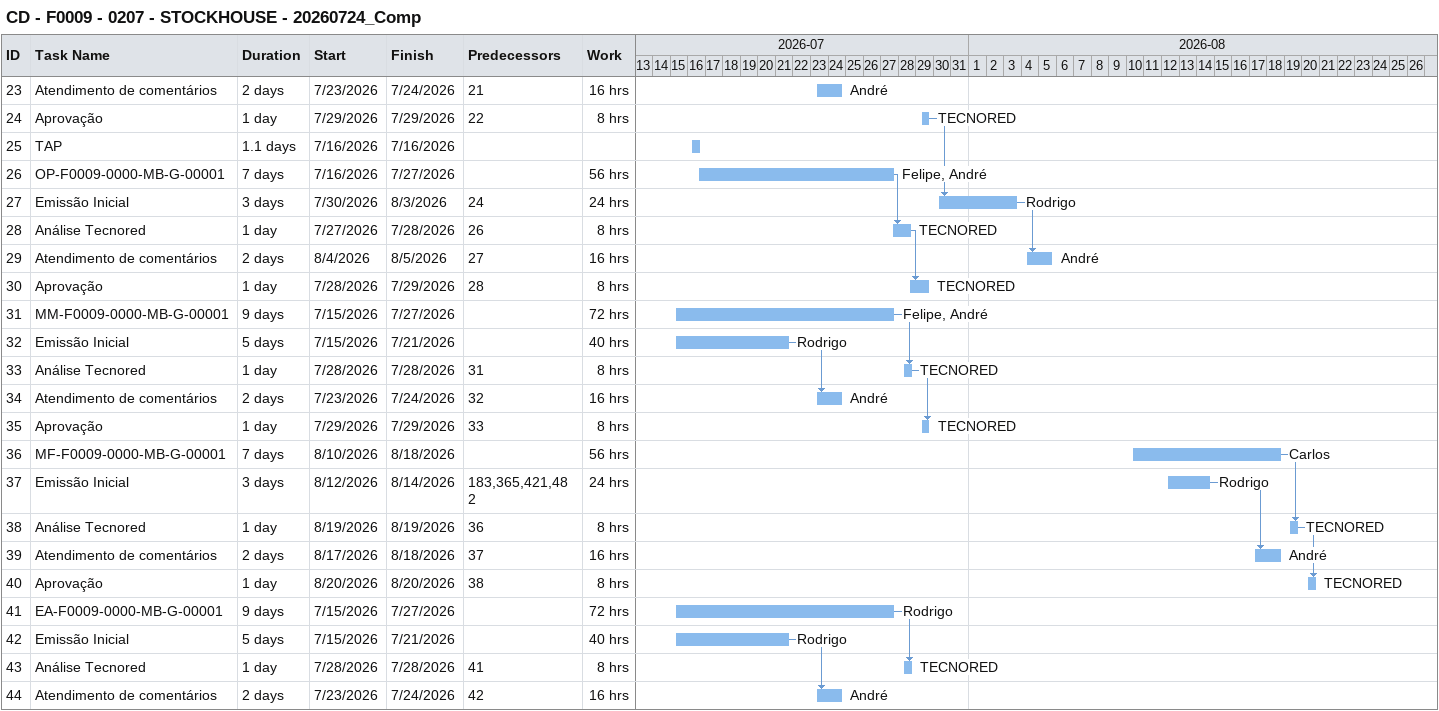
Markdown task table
CD - F0009 - 0207 - STOCKHOUSE - 20260724_Comp

| ID | Task | Duration | Start | Finish | Predecessors | Resources | Work (h) |
|---|---|---|---|---|---|---|---|
| 23 | Atendimento de comentários | 2d | 2026-07-23 | 2026-07-24 | 21 | André | 16 |
| 24 | Aprovação | 1d | 2026-07-29 | 2026-07-29 | 22 | TECNORED | 8 |
| 25 | TAP | 1.1d | 2026-07-16 | 2026-07-16 |  |  |  |
| 26 | OP-F0009-0000-MB-G-00001 | 7d | 2026-07-16 | 2026-07-27 |  | Felipe, André | 56 |
| 27 | Emissão Inicial | 3d | 2026-07-30 | 2026-08-03 | 24 | Rodrigo | 24 |
| 28 | Análise Tecnored | 1d | 2026-07-27 | 2026-07-28 | 26 | TECNORED | 8 |
| 29 | Atendimento de comentários | 2d | 2026-08-04 | 2026-08-05 | 27 | André | 16 |
| 30 | Aprovação | 1d | 2026-07-28 | 2026-07-29 | 28 | TECNORED | 8 |
| 31 | MM-F0009-0000-MB-G-00001 | 9d | 2026-07-15 | 2026-07-27 |  | Felipe, André | 72 |
| 32 | Emissão Inicial | 5d | 2026-07-15 | 2026-07-21 |  | Rodrigo | 40 |
| 33 | Análise Tecnored | 1d | 2026-07-28 | 2026-07-28 | 31 | TECNORED | 8 |
| 34 | Atendimento de comentários | 2d | 2026-07-23 | 2026-07-24 | 32 | André | 16 |
| 35 | Aprovação | 1d | 2026-07-29 | 2026-07-29 | 33 | TECNORED | 8 |
| 36 | MF-F0009-0000-MB-G-00001 | 7d | 2026-08-10 | 2026-08-18 |  | Carlos | 56 |
| 37 | Emissão Inicial | 3d | 2026-08-12 | 2026-08-14 | 183, 365, 421, 482 | Rodrigo | 24 |
| 38 | Análise Tecnored | 1d | 2026-08-19 | 2026-08-19 | 36 | TECNORED | 8 |
| 39 | Atendimento de comentários | 2d | 2026-08-17 | 2026-08-18 | 37 | André | 16 |
| 40 | Aprovação | 1d | 2026-08-20 | 2026-08-20 | 38 | TECNORED | 8 |
| 41 | EA-F0009-0000-MB-G-00001 | 9d | 2026-07-15 | 2026-07-27 |  | Rodrigo | 72 |
| 42 | Emissão Inicial | 5d | 2026-07-15 | 2026-07-21 |  | Rodrigo | 40 |
| 43 | Análise Tecnored | 1d | 2026-07-28 | 2026-07-28 | 41 | TECNORED | 8 |
| 44 | Atendimento de comentários | 2d | 2026-07-23 | 2026-07-24 | 42 | André | 16 |
